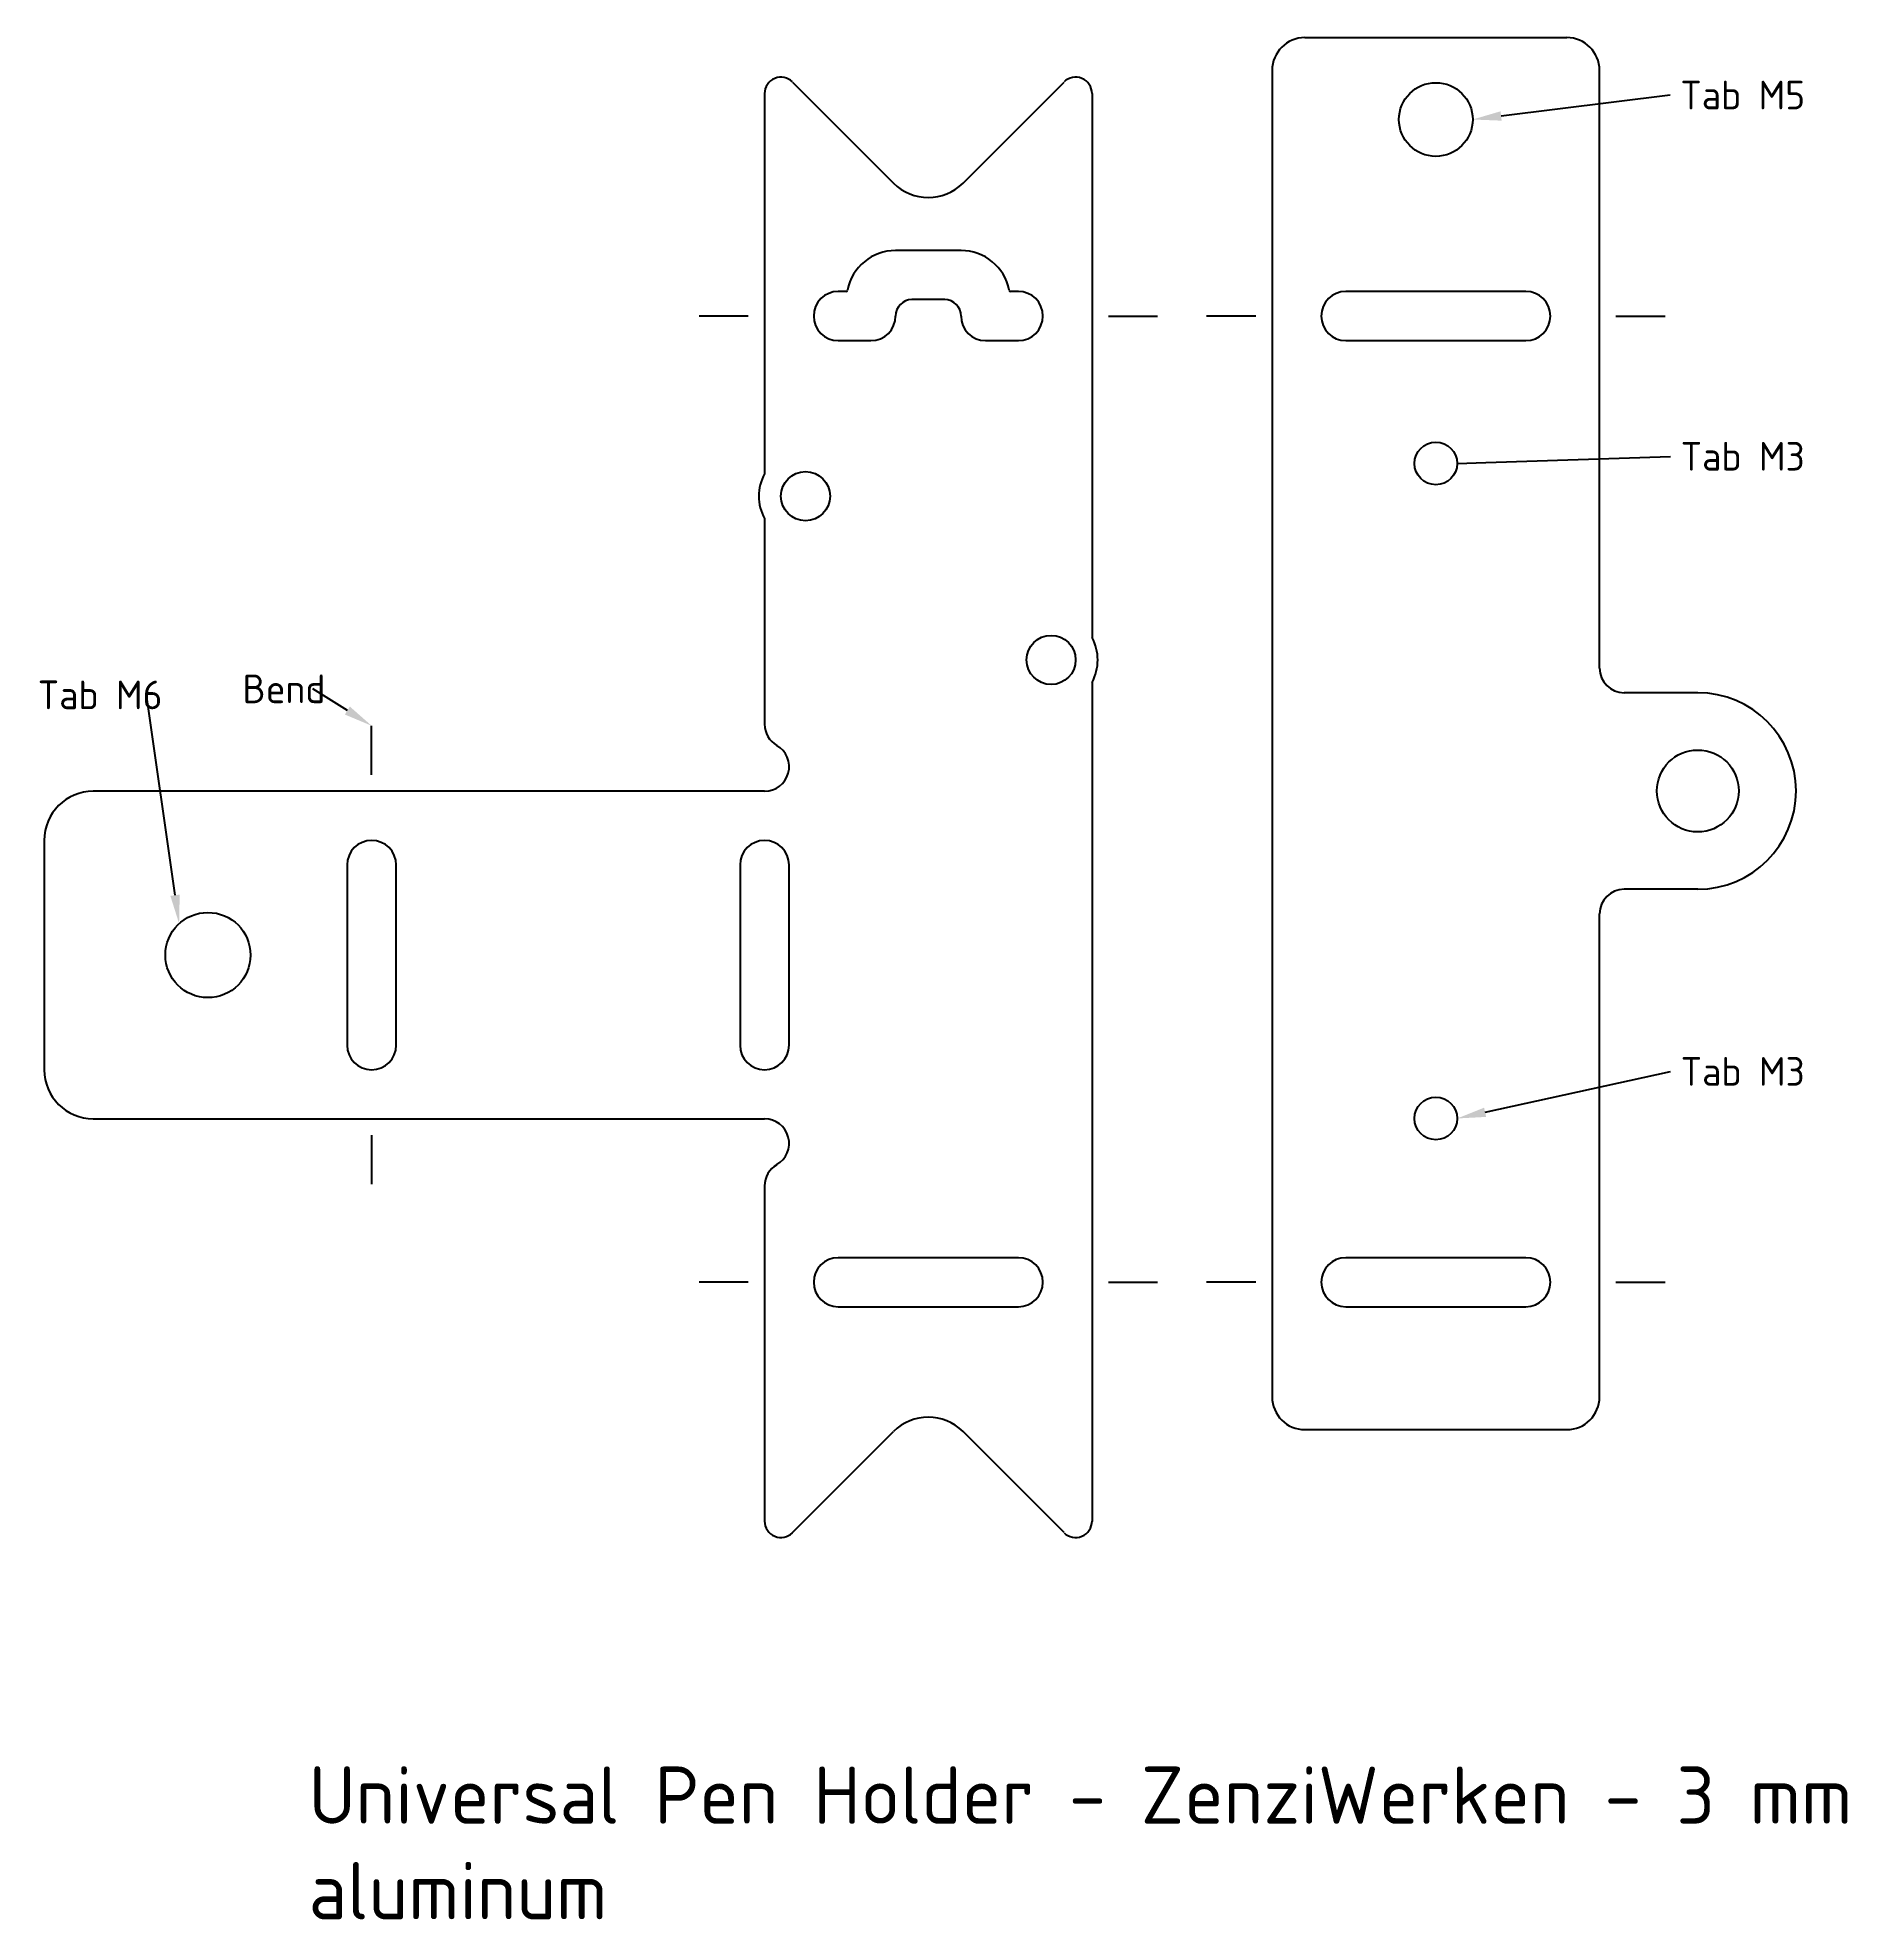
# Model space of a CAD drawing. Header units: millimetres. Extents: x -54 to 56, y -69 to 46.
import ezdxf
from ezdxf import colors
from ezdxf.entities.mleader import LeaderData, LeaderLine
from ezdxf.lldxf.tags import DXFTag
from ezdxf.math import Vec2, Vec3

# ---------------------------------------------------------------- set-up
doc = ezdxf.new("R2010")
doc.units = ezdxf.units.MM
doc.layers.add('Default', color=7, linetype='Continuous')
tags = doc.linetypes.add('HIDDEN2', pattern=[4.7625, 3.175, -1.5875]).pattern_tags.tags
tags[6:7] = [DXFTag(74, 4), DXFTag(75, 0), DXFTag(340, '0'), DXFTag(46, 0.0), DXFTag(50, 0.0), DXFTag(44, 0.0), DXFTag(45, 0.0)]
tags[4:5] = [DXFTag(74, 4), DXFTag(75, 0), DXFTag(340, '0'), DXFTag(46, 0.0), DXFTag(50, 0.0), DXFTag(44, 0.0), DXFTag(45, 0.0)]

# ---------------------------------------------------------------- blocks, each defined once
blk = doc.blocks.new('_SE_FILLED')
at = {"color": 0}
blk.add_line((0, 0), (-1, 0), dxfattribs=at)
blk.add_solid([(0, 0), (-1, -0.1665), (-1, 0.1665), (0, 0)], dxfattribs=at)

msp = doc.modelspace()

# ---------------------------------------------------------------- linework, layer by layer
at = {"color": 7, "linetype": 'Continuous'}
for p, q in [((23, 46), (39, 46)), ((21, 44), (21, -37)), ((41, 7.5), (41, 44)), ((-8.29, 43.29), (-2.12, 37.12)), ((2.12, 37.12), (8.29, 43.29)), ((10, 42.59), (10, 9.37)), ((10, 6.63), (10, -44.61)), ((-10, 0), (-10, -0.02)), ((-10, -0.02), (-51, -0.02)), ((-54, -3.02), (-54, -17.02)), ((41, -37), (41, -7.5)), ((-51, -20.02), (-10, -20.02)), ((23, -39), (39, -39)), ((-8.29, -45.29), (-2.12, -39.12)), ((8.29, -45.29), (2.12, -39.12))]:
    msp.add_line(p, q, dxfattribs=at)
for centre, radius in [((31, 41), 2.25), ((31, 20), 1.3), ((-7.5, 18), 1.5), ((7.5, 8), 1.5), ((47, 0), 2.5), ((-44, -10.02), 2.6), ((31, -20), 1.3)]:
    msp.add_circle(centre, radius, dxfattribs=at)
for centre, radius, start, end in [((23, 44), 2, 90, 180), ((39, 44), 2, 0, 90), ((-9, 42.59), 1, 45, 180), ((9, 42.59), 1, 0, 135), ((-51, -3.02), 3, 90, 180), ((-51, -17.02), 3, 180, 270), ((23, -37), 2, 180, 270), ((39, -37), 2, 270, 0), ((-9, -44.59), 1, 180, 315), ((9, -44.59), 1, 225, 0)]:
    msp.add_arc(centre, radius, start, end, dxfattribs=at)
at = {"layer": 'Default', "color": 7, "linetype": 'Continuous'}
for p, q in [((-10, 42.59), (-10, 19.37)), ((2, 33), (-2, 33)), ((-5.04, 30.5), (-5.5, 30.5)), ((1, 30), (-1, 30)), ((5.5, 30.5), (5.04, 30.5)), ((36.5, 30.5), (25.5, 30.5)), ((-5.5, 27.5), (-3.5, 27.5)), ((3.5, 27.5), (5.5, 27.5)), ((3.5, 27.5), (5.5, 27.5)), ((25.5, 27.5), (36.5, 27.5)), ((-10, 16.63), (-10, 4.08)), ((47, 6), (42.5, 6)), ((-10, 4.26), (-10, 4.08)), ((-35.5, -4.52), (-35.5, -15.52)), ((-32.5, -15.52), (-32.5, -4.52)), ((-11.5, -4.52), (-11.5, -15.52)), ((-8.5, -15.52), (-8.5, -4.52)), ((47, -6), (42.5, -6)), ((-10, -24.12), (-10, -44.63)), ((5.5, -28.5), (-5.5, -28.5)), ((36.5, -28.5), (25.5, -28.5)), ((-5.5, -31.5), (5.5, -31.5)), ((25.5, -31.5), (36.5, -31.5))]:
    msp.add_line(p, q, dxfattribs=at)
at = {"layer": 'Default', "color": 7, "linetype": 'HIDDEN2'}
for p, q in [((-11, 29), (-14, 29)), ((11, 29), (14, 29)), ((20, 29), (17, 29)), ((42, 29), (45, 29)), ((-34, 0.98), (-34, 3.98)), ((-34, -21.02), (-34, -24.02)), ((-11, -30), (-14, -30)), ((11, -30), (14, -30)), ((20, -30), (17, -30)), ((42, -30), (45, -30))]:
    msp.add_line(p, q, dxfattribs=at)
at = {"layer": 'Default', "color": 7, "linetype": 'Continuous'}
for centre, radius, start, end in [((0, 39.24), 3, 225, 315), ((-2, 30), 3, 90, 168.8401), ((2, 30), 3, 11.1599, 90), ((-5.5, 29), 1.5, 90, 180), ((-5.04, 30.6), 0.1, 270, 348.8401), ((-1, 29), 1, 90, 180), ((1, 29), 1, 0, 90), ((5.04, 30.6), 0.1, 191.1599, 270), ((5.5, 29), 1.5, 0, 90), ((25.5, 29), 1.5, 90, 180), ((36.5, 29), 1.5, 0, 90), ((-5.5, 29), 1.5, 180, 270), ((-3.5, 29), 1.5, 270, 0), ((3.5, 29), 1.5, 180, 270), ((5.5, 29), 1.5, 270, 0), ((25.5, 29), 1.5, 180, 270), ((36.5, 29), 1.5, 270, 0), ((-7.5, 18), 2.85, 151.2491, 208.7509), ((7.5, 8), 2.85, 331.3056, 28.6378), ((42.5, 7.5), 1.5, 180, 270), ((47, 0), 6, 270, 90), ((-8.5, 4.08), 1.5, 180, 240), ((-10, 1.48), 1.5, 270, 60), ((-34, -4.52), 1.5, 90, 180), ((-34, -4.52), 1.5, 0, 90), ((-10, -4.52), 1.5, 90, 180), ((-10, -4.52), 1.5, 0, 90), ((42.5, -7.5), 1.5, 90, 180), ((-34, -15.52), 1.5, 180, 270), ((-34, -15.52), 1.5, 270, 360), ((-10, -15.52), 1.5, 180, 270), ((-10, -15.52), 1.5, 270, 360), ((-10, -21.52), 1.5, 300, 90), ((-8.5, -24.12), 1.5, 120, 180), ((-5.5, -30), 1.5, 90, 180), ((5.5, -30), 1.5, 0, 90), ((25.5, -30), 1.5, 90, 180), ((36.5, -30), 1.5, 0, 90), ((-5.5, -30), 1.5, 180, 270), ((5.5, -30), 1.5, 270, 0), ((25.5, -30), 1.5, 180, 270), ((36.5, -30), 1.5, 270, 0), ((0, -41.24), 3, 45, 135)]:
    msp.add_arc(centre, radius, start, end, dxfattribs=at)

# ---------------------------------------------------------------- texts
at = {"layer": 'Default', "insert": (-37.85, -59.57), "char_height": 3.5, "width": 100.1, "attachment_point": 1}
msp.add_mtext('{\\fSolid Edge ISO|b0||i0||c0|p34;\\C7;\\H3.5;\\W1.;Universal Pen Holder - ZenziWerken - 3 mm aluminum}', dxfattribs=at)

# ---------------------------------------------------------------- leaders
at = {"layer": 'Default', "color": 7, "linetype": 'Continuous'}
ml = msp.add_multileader_mtext('Standard', dxfattribs=at)
ml.set_content('{\\pxsm0.9;\\fSolid Edge ISO|b0||i0||c0|p34;\\W1.;Tab M5\\P}', color=256)
ml.set_leader_properties()
ml.build(insert=Vec2(0, 0))
ml.multileader.update_dxf_attribs({"dogleg_length": 0, "arrow_head_size": 1.75})
ctx = ml.context
ctx.base_point, ctx.char_height, ctx.arrow_head_size, ctx.landing_gap_size = Vec3(43.93, 43.62), 1.75, 1.75, 0.613
notes = []
notes.append((ctx, [(0, (1, 1, 0), (45.32, 42.5), (1, 0), 0, [(0, [(33.25, 41)], 0, [])])]))
ctx.mtext.insert = Vec3(45.93, 43.37)
ml = msp.add_multileader_mtext('Standard', dxfattribs=at)
ml.set_content('{\\pxsm0.9;\\fSolid Edge ISO|b0||i0||c0|p34;\\W1.;Tab M3\\P}', color=256)
ml.set_leader_properties()
ml.set_arrow_properties(name='_SE_FILLED')
ml.build(insert=Vec2(0, 0))
ml.multileader.update_dxf_attribs({"dogleg_length": 0, "arrow_head_size": 1.75})
ctx = ml.context
ctx.base_point, ctx.char_height, ctx.arrow_head_size, ctx.landing_gap_size = Vec3(43.95, 21.56), 1.75, 1.75, 0.613
notes.append((ctx, [(0, (1, 1, 0), (45.34, 20.43), (1, 0), 0, [(0, [(32.3, 20)], 0, [])])]))
ctx.mtext.insert = Vec3(45.95, 21.31)
ml = msp.add_multileader_mtext('Standard', dxfattribs=at)
ml.set_content('{\\pxsm0.9;\\fSolid Edge ISO|b0||i0||c0|p34;\\W1.;Bend\\P}', color=256)
ml.set_leader_properties()
ml.build(insert=Vec2(0, 0))
ml.multileader.update_dxf_attribs({"dogleg_length": 0, "arrow_head_size": 1.75})
ctx = ml.context
ctx.base_point, ctx.char_height, ctx.arrow_head_size, ctx.landing_gap_size = Vec3(-43.89, 7.36), 1.75, 1.75, 0.613
notes.append((ctx, [(0, (1, 1, 0), (-37.59, 6.23), (-1, 0), 0, [(0, [(-34, 3.98)], 0, [])])]))
ctx.mtext.insert = Vec3(-41.89, 7.11)
ml = msp.add_multileader_mtext('Standard', dxfattribs=at)
ml.set_content('{\\pxsm0.9;\\fSolid Edge ISO|b0||i0||c0|p34;\\W1.;Tab M6\\P}', color=256)
ml.set_leader_properties()
ml.build(insert=Vec2(0, 0))
ml.multileader.update_dxf_attribs({"dogleg_length": 0, "arrow_head_size": 1.75})
ctx = ml.context
ctx.base_point, ctx.char_height, ctx.arrow_head_size, ctx.landing_gap_size = Vec3(-56.4, 6.99), 1.75, 1.75, 0.613
notes.append((ctx, [(0, (1, 1, 0), (-47.76, 5.86), (-1, 0), 0, [(0, [(-45.76, -8.1)], 0, [])])]))
ctx.mtext.insert = Vec3(-54.4, 6.74)
ml = msp.add_multileader_mtext('Standard', dxfattribs=at)
ml.set_content('{\\pxsm0.9;\\fSolid Edge ISO|b0||i0||c0|p34;\\W1.;Tab M3\\P}', color=256)
ml.set_leader_properties()
ml.build(insert=Vec2(0, 0))
ml.multileader.update_dxf_attribs({"dogleg_length": 0, "arrow_head_size": 1.75})
ctx = ml.context
ctx.base_point, ctx.char_height, ctx.arrow_head_size, ctx.landing_gap_size = Vec3(43.95, -16), 1.75, 1.75, 0.613
notes.append((ctx, [(0, (1, 1, 0), (45.33, -17.13), (1, 0), 0, [(0, [(32.3, -20)], 0, [])])]))
ctx.mtext.insert = Vec3(45.95, -16.25)
for ctx, leaders in notes:
    for number, flags, end, landing, length, lines in leaders:
        leader = LeaderData()
        leader.index, (leader.has_last_leader_line, leader.has_dogleg_vector, leader.attachment_direction) = number, flags
        leader.last_leader_point, leader.dogleg_vector, leader.dogleg_length = Vec3(end), Vec3(landing), length
        for number, points, colour, breaks in lines:
            line = LeaderLine()
            line.index, line.vertices, line.color, line.breaks = number, Vec3.list(points), colors.encode_raw_color(colour), breaks
            leader.lines.append(line)
        ctx.leaders.append(leader)

doc.saveas('drawing.dxf')
